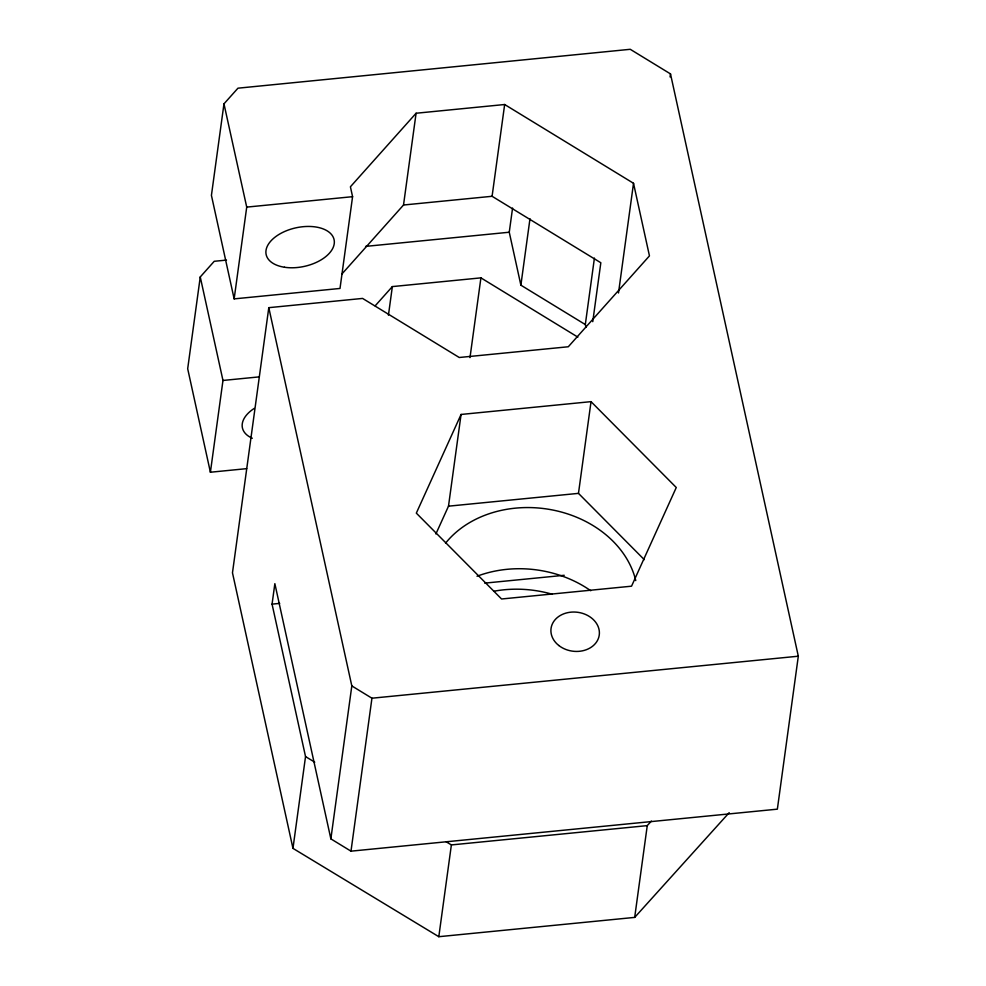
<?xml version="1.0" encoding="UTF-8"?>
<svg xmlns="http://www.w3.org/2000/svg" width="986" height="986" viewBox="0 0 986 986"><rect width="100%" height="100%" fill="white"/><g stroke="black" fill="none" stroke-linecap="round" stroke-linejoin="round"><path stroke-width="1.48" d="M226.472 260.094L214.245 261.29L200.257 276.955L187.685 368.727L210.4 472.232L246.697 468.646M292.965 848.367L305.537 756.595L272.062 604.135L274.86 583.663L330.865 838.864L350.991 851.164L777.362 809.161L798.315 656.208L670.492 73.901L630.251 49.3L237.959 88.185L223.97 103.838L211.423 195.376L234.15 298.881L340.01 288.454L352.581 196.682L350.412 186.785L416.092 113.242L504.659 104.516L633.517 183.285L649.454 255.879L568.293 346.764L459.254 357.499L362.589 298.425L268.796 307.669L232.474 572.792L292.965 848.367L438.807 936.7L634.688 917.399L729.209 812.649M210.4 472.232L222.972 380.46L200.257 276.955M234.15 298.881L246.722 207.109L223.97 103.838M388.435 315.175L392.354 286.593L480.921 277.867L577.858 337.126M341.883 274.034L403.52 205.014L416.092 113.242M330.865 838.864L351.817 685.911L268.796 307.669M350.991 851.164L371.944 698.211L351.817 685.911M435.898 533.968L448.494 506.175L461.066 414.453L591.033 401.647L676.273 487.515L631.545 586.189L501.566 598.995L416.326 513.127L461.066 414.453M469.989 357.61L480.921 277.867M592.759 321.67L600.831 262.757L492.088 196.288L504.659 104.516M585.93 327.377L585.314 324.554L520.879 285.176L509.257 232.228L512.572 208.058M520.879 285.176L529.987 218.707M438.807 936.7L451.378 844.928L446.116 841.748M585.314 324.554L594.422 258.085M644.289 559.666L578.474 493.37L591.033 401.647M618.493 292.99L633.517 183.285M670.073 76.945L670.492 73.901M634.688 917.399L647.26 825.627L651.376 821.079M375.173 305.833L392.354 286.593M246.722 207.109L352.581 196.682M403.52 205.014L492.088 196.288M365.572 246.389L509.257 232.228M222.972 380.46L259.269 376.874M448.494 506.175L578.474 493.37M272.062 604.135L279.716 603.383M484.718 583.133L564.238 575.294M371.944 698.211L798.315 656.208M451.378 844.928L647.26 825.627M305.537 756.595L314.731 762.166M252.317 438.24A34.769 19.732 -12.4 0 1 254.24 408.414M477.027 576.243A104.306 84.069 7.8 0 1 590.75 590.737M493.838 591.243A104.306 84.069 7.8 0 1 552.024 594.188M445.561 543.175A104.306 84.069 7.8 0 1 552.554 509.984A104.306 84.069 7.8 0 1 635.76 580.594M284.486 267.243A34.769 19.732 -12.4 0 0 334.303 241.114A34.769 19.732 -12.4 0 0 281.577 232.979A34.769 19.732 -12.4 0 0 284.486 267.243M558.815 645.51A24.342 19.621 7.8 0 0 598.847 637.042A24.342 19.621 7.8 0 0 567.776 612.639A24.342 19.621 7.8 0 0 558.815 645.51"/></g></svg>
